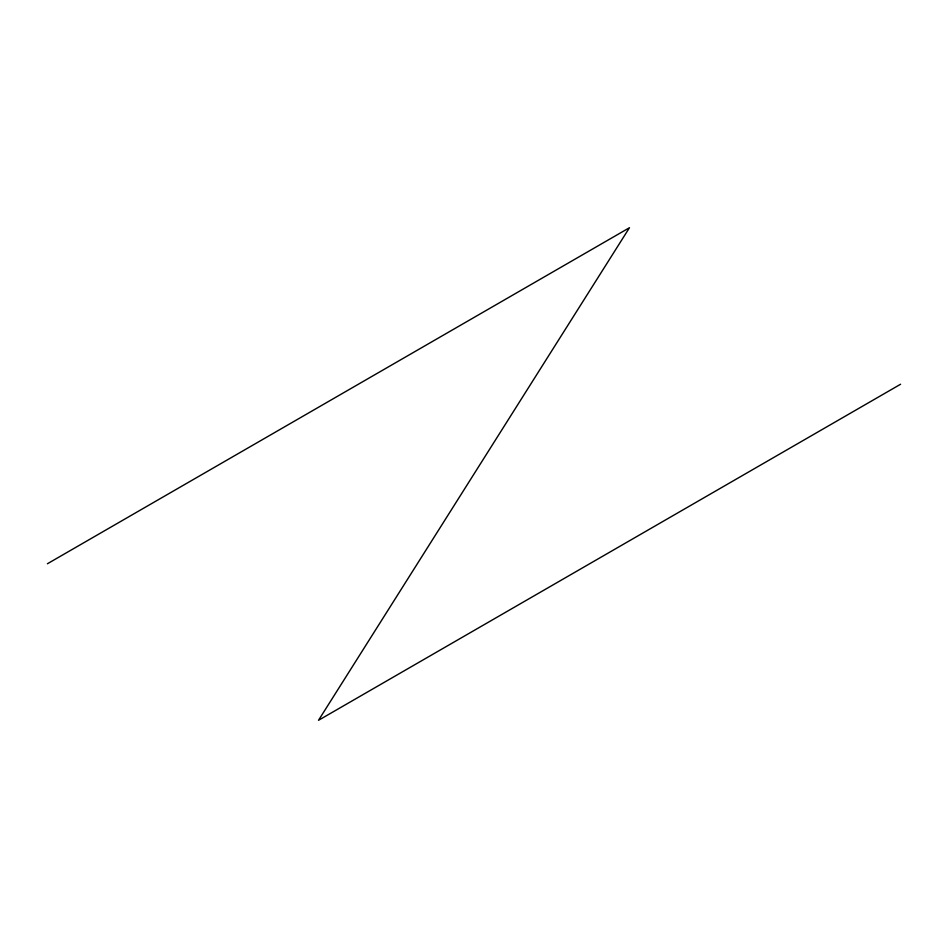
<?xml version="1.0" encoding="UTF-8"?>
<svg xmlns="http://www.w3.org/2000/svg" width="948" height="948" viewBox="0 0 948 948"><rect width="100%" height="100%" fill="white"/><g stroke="black" fill="none" stroke-linecap="round" stroke-linejoin="round"><path stroke-width="1.42" d="M47.4 563.764L629.484 227.71L318.516 720.29L900.6 384.236"/></g></svg>
